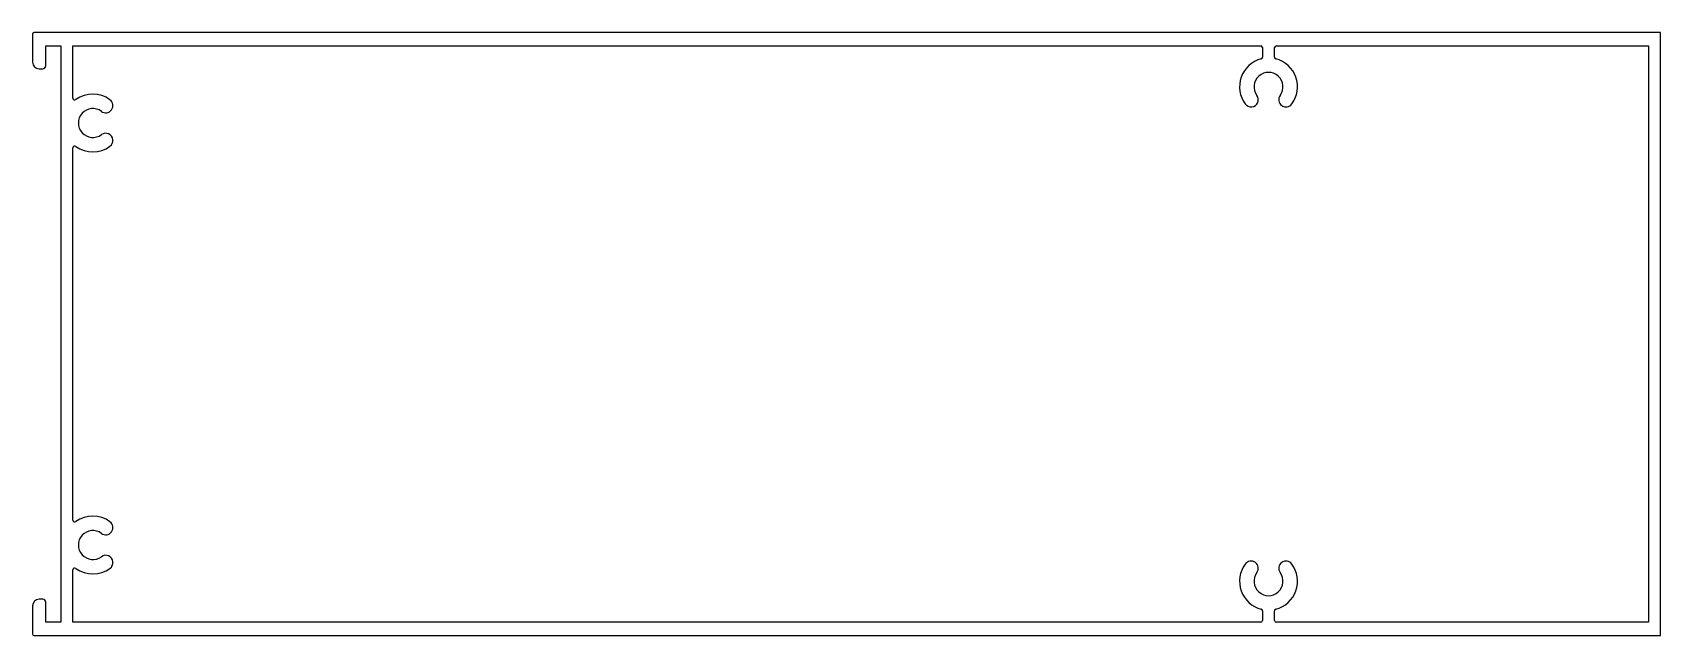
# Model space of a CAD drawing. Extents: x 1905 to 2175, y 965 to 1065.
import ezdxf

# ---------------------------------------------------------------- set-up
doc = ezdxf.new("R2010")
doc.units = 0
doc.layers.get('0').update_dxf_attribs({"linetype": 'CONTINUOUS'})

msp = doc.modelspace()

# ---------------------------------------------------------------- linework, layer by layer
for p, q in [((1904.54, 1064.8), (1904.54, 1060.15)), ((2174.54, 1065.05), (1904.79, 1065.05)), ((2174.54, 965.05), (2174.54, 1065.05)), ((1906.74, 1059.55), (1906.74, 1062.85)), ((1906.74, 1062.85), (1909.24, 1062.85)), ((1909.24, 1062.85), (1909.24, 967.25)), ((1911.24, 1054.18), (1911.24, 1062.85)), ((1911.24, 1062.85), (2108.24, 1062.85)), ((2108.54, 1062.55), (2108.54, 1060.98)), ((2110.54, 1060.98), (2110.54, 1062.55)), ((2110.84, 1062.85), (2172.54, 1062.85)), ((2172.54, 1062.85), (2172.54, 967.25)), ((1905.64, 1059.05), (1906.24, 1059.05)), ((1911.24, 984.18), (1911.24, 1045.93)), ((1911.24, 967.25), (1911.24, 975.93)), ((1904.54, 969.95), (1904.54, 965.3)), ((1906.24, 971.05), (1905.64, 971.05)), ((1906.74, 967.25), (1906.74, 970.55)), ((1909.24, 967.25), (1906.74, 967.25)), ((2108.24, 967.25), (1911.24, 967.25)), ((2108.54, 969.12), (2108.54, 967.55)), ((2110.54, 967.55), (2110.54, 969.12)), ((2172.54, 967.25), (2110.84, 967.25)), ((1904.79, 965.05), (2174.54, 965.05))]:
    msp.add_line(p, q)
for centre, radius, start, end in [((1904.79, 1064.8), 0.25, 90, 180), ((2108.24, 1062.55), 0.3, 0, 90), ((2110.84, 1062.55), 0.3, 90, 180), ((1905.64, 1060.15), 1.1, 180, 270), ((1906.24, 1059.55), 0.5, 270, 0), ((2109.54, 1056.05), 4.8, 104.7678, 216.3361), ((2109.54, 1056.05), 2.4, 323.6639, 216.3361), ((2108.24, 1060.98), 0.3, 284.7678, 360), ((2110.84, 1060.98), 0.3, 180, 255.2322), ((2109.54, 1056.05), 4.8, 323.6639, 75.2322), ((1911.54, 1054.18), 0.3, 180, 306.0319), ((1914.54, 1050.05), 4.8, 53.6639, 126.0319), ((1916.67, 1052.95), 1.2, 233.6639, 53.6639), ((2106.64, 1053.92), 1.2, 216.3361, 36.3361), ((2112.44, 1053.92), 1.2, 143.6639, 323.6639), ((1914.54, 1050.05), 2.4, 53.6639, 306.3361), ((1916.67, 1047.15), 1.2, 306.3361, 126.3361), ((1911.54, 1045.93), 0.3, 53.9681, 180), ((1914.54, 1050.05), 4.8, 233.9681, 306.3361), ((1911.54, 984.18), 0.3, 180, 306.0319), ((1914.54, 980.05), 4.8, 53.6639, 126.0319), ((1916.67, 982.95), 1.2, 233.6639, 53.6639), ((1914.54, 980.05), 2.4, 53.6639, 306.3361), ((1916.67, 977.15), 1.2, 306.3361, 126.3361), ((1911.54, 975.93), 0.3, 53.9681, 180), ((1914.54, 980.05), 4.8, 233.9681, 306.3361), ((2109.54, 974.05), 4.8, 143.6639, 255.2322), ((2106.64, 976.19), 1.2, 323.6639, 143.6639), ((2109.54, 974.05), 2.4, 143.6639, 36.3361), ((2109.54, 974.05), 4.8, 284.7678, 36.3361), ((2112.44, 976.19), 1.2, 36.3361, 216.3361), ((1905.64, 969.95), 1.1, 90, 180), ((1906.24, 970.55), 0.5, 0, 90), ((2108.24, 969.12), 0.3, 0, 75.2322), ((2110.84, 969.12), 0.3, 104.7678, 180), ((2108.24, 967.55), 0.3, 270, 0), ((2110.84, 967.55), 0.3, 180, 270), ((1904.79, 965.3), 0.25, 180, 270)]:
    msp.add_arc(centre, radius, start, end)

doc.saveas('drawing.dxf')
